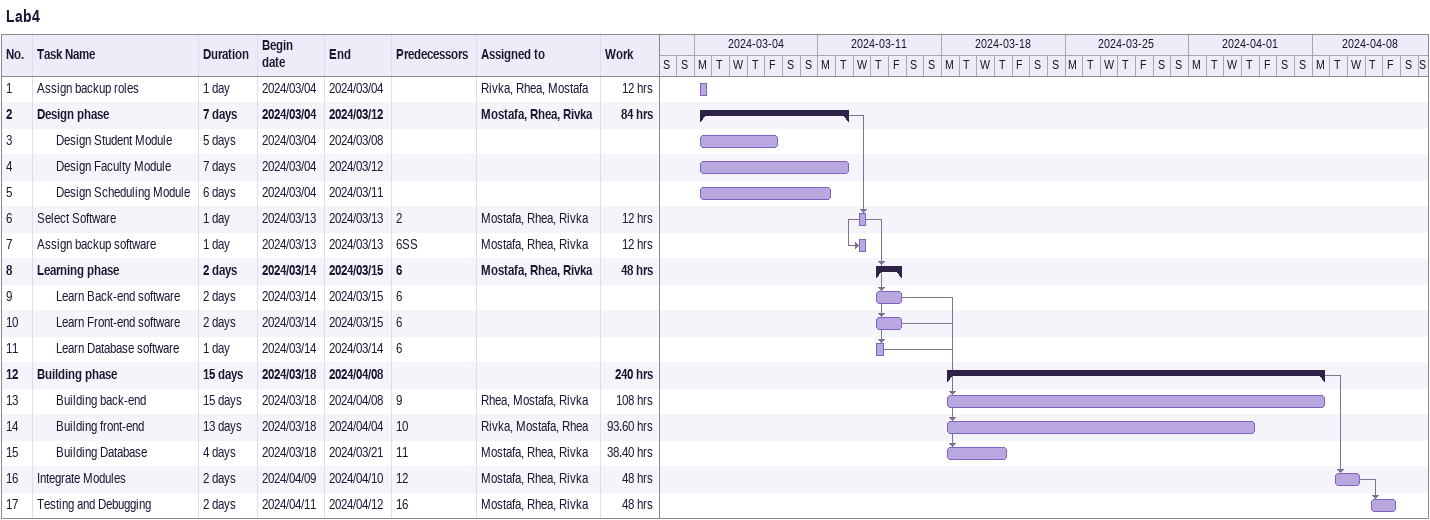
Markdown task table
Lab4

| ID | Level | Task | Duration | Start | Finish | Predecessors | Resources | Work (h) |
|---|---|---|---|---|---|---|---|---|
| 1 | 1 | Assign backup roles | 1d | 2024-03-04 | 2024-03-04 |  | Rivka, Rhea, Mostafa | 12 |
| 2 | 1 | **Design phase** | 7d | 2024-03-04 | 2024-03-12 |  | Mostafa, Rhea, Rivka | 84 |
| 3 | 2 | Design Student Module | 5d | 2024-03-04 | 2024-03-08 |  |  |  |
| 4 | 2 | Design Faculty Module | 7d | 2024-03-04 | 2024-03-12 |  |  |  |
| 5 | 2 | Design Scheduling Module | 6d | 2024-03-04 | 2024-03-11 |  |  |  |
| 6 | 1 | Select Software | 1d | 2024-03-13 | 2024-03-13 | 2 | Mostafa, Rhea, Rivka | 12 |
| 7 | 1 | Assign backup software | 1d | 2024-03-13 | 2024-03-13 | 6SS | Mostafa, Rhea, Rivka | 12 |
| 8 | 1 | **Learning phase** | 2d | 2024-03-14 | 2024-03-15 | 6 | Mostafa, Rhea, Rivka | 48 |
| 9 | 2 | Learn Back-end software | 2d | 2024-03-14 | 2024-03-15 | 6 |  |  |
| 10 | 2 | Learn Front-end software | 2d | 2024-03-14 | 2024-03-15 | 6 |  |  |
| 11 | 2 | Learn Database software | 1d | 2024-03-14 | 2024-03-14 | 6 |  |  |
| 12 | 1 | **Building phase** | 15d | 2024-03-18 | 2024-04-08 |  |  | 240 |
| 13 | 2 | Building back-end | 15d | 2024-03-18 | 2024-04-08 | 9 | Rhea, Mostafa, Rivka | 108 |
| 14 | 2 | Building front-end | 13d | 2024-03-18 | 2024-04-04 | 10 | Rivka, Mostafa, Rhea | 93.60 |
| 15 | 2 | Building Database | 4d | 2024-03-18 | 2024-03-21 | 11 | Mostafa, Rhea, Rivka | 38.40 |
| 16 | 1 | Integrate Modules | 2d | 2024-04-09 | 2024-04-10 | 12 | Mostafa, Rhea, Rivka | 48 |
| 17 | 1 | Testing and Debugging | 2d | 2024-04-11 | 2024-04-12 | 16 | Mostafa, Rhea, Rivka | 48 |
